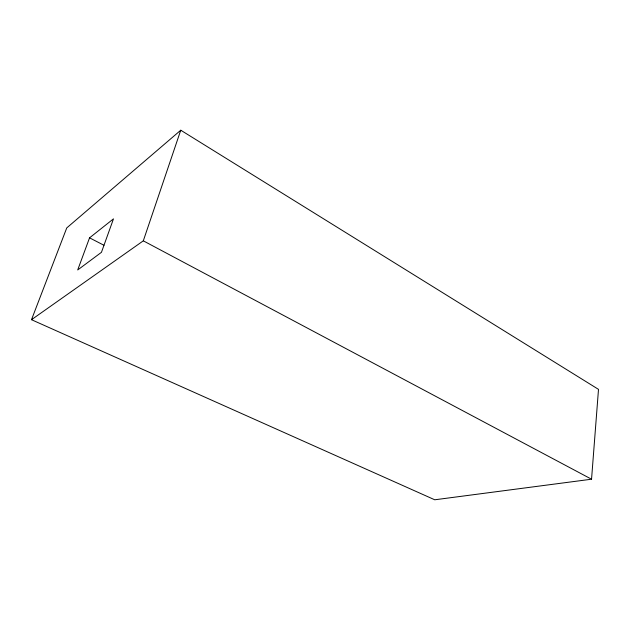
<?xml version="1.0" encoding="UTF-8"?>
<svg xmlns="http://www.w3.org/2000/svg" width="630" height="630" viewBox="0 0 630 630"><rect width="100%" height="100%" fill="white"/><g stroke="black" fill="none" stroke-linecap="round" stroke-linejoin="round"><path stroke-width="0.94" d="M591.546 479.209L598.5 389.364L180.755 130.213L66.756 227.918L31.5 319.701L434.747 499.787L591.546 479.209L143.309 240.833L31.5 319.701M143.309 240.833L180.755 130.213M89.554 237.841L77.695 269.971L101.454 252.307L113.487 218.846L89.554 237.841L103.958 245.267"/></g></svg>
